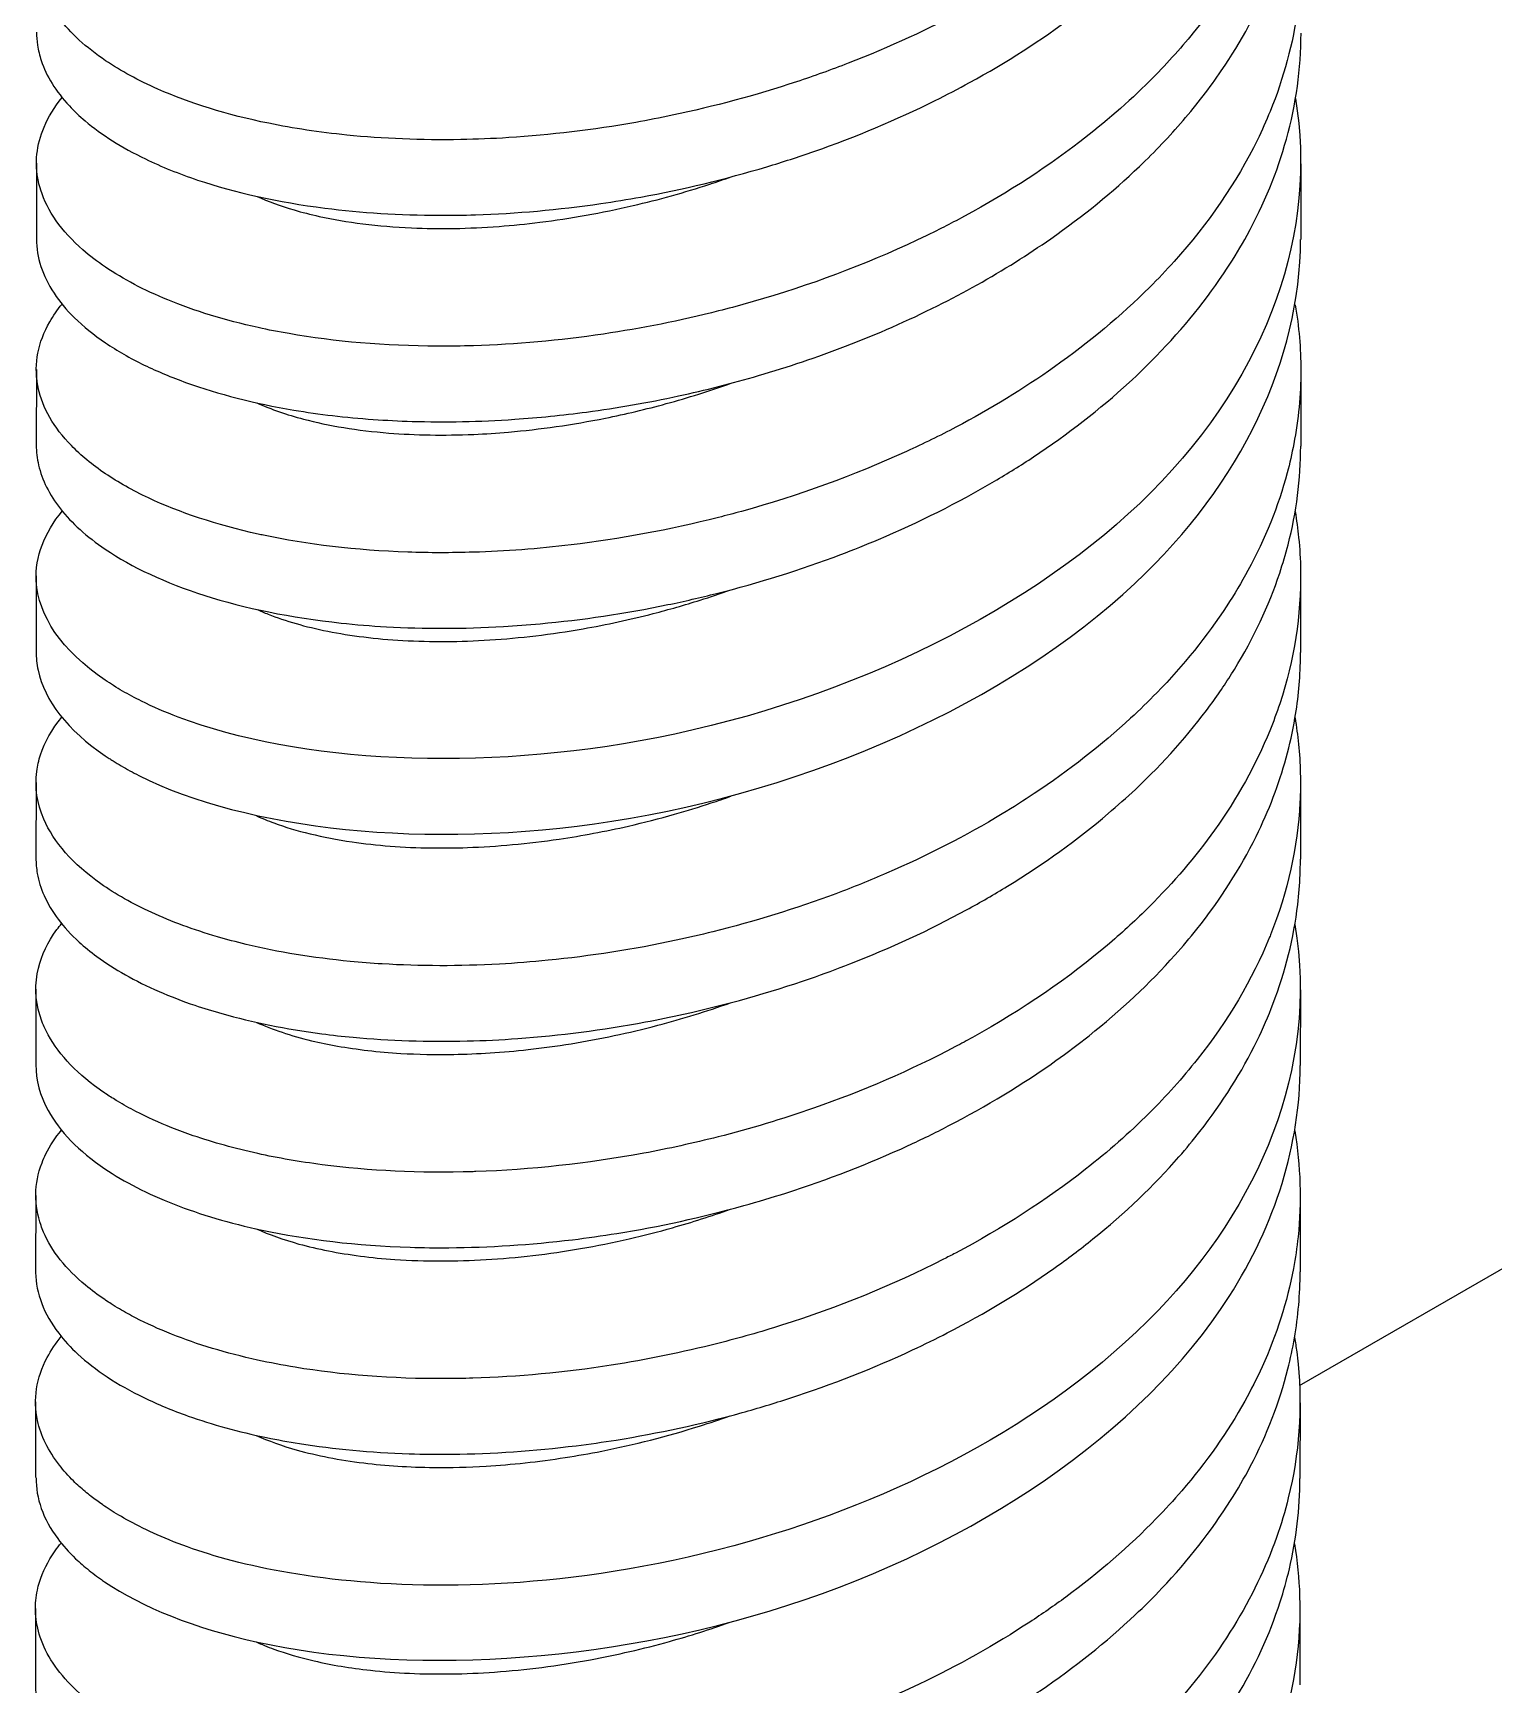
# Model space of a CAD drawing. Header units: millimetres. Extents: x 129 to 6329, y 33 to 3553.
# Drawn here: x 3519.42 to 3542.53, y 2722.41 to 2748.52 of the extents above; entities that cross this region are included whole.
import ezdxf

# ---------------------------------------------------------------- set-up
doc = ezdxf.new("R2010")
doc.units = ezdxf.units.MM
doc.layers.add('vistasIsometricas', color=255, linetype='Continuous')

msp = doc.modelspace()

# ---------------------------------------------------------------- linework, layer by layer
at = {"layer": 'vistasIsometricas', "extrusion": (1e-16, 0.816497, 0.57735)}
for p, q in [((3539.459, 2727.142), (3610.353, 2768.073)), ((3519.479, 2746.47), (3519.478, 2745.275)), ((3539.479, 2746.455), (3539.478, 2745.26)), ((3521.977, 2744.148), (3521.977, 2744.148)), ((3519.477, 2743.205), (3519.476, 2742.01)), ((3539.477, 2743.191), (3539.476, 2741.996)), ((3521.975, 2740.883), (3521.975, 2740.883)), ((3519.474, 2739.941), (3519.473, 2738.746)), ((3539.474, 2739.926), (3539.473, 2738.731)), ((3519.472, 2736.676), (3519.471, 2735.481)), ((3539.472, 2736.661), (3539.471, 2735.466)), ((3521.97, 2734.354), (3521.97, 2734.354)), ((3519.47, 2733.411), (3519.469, 2732.216)), ((3539.47, 2733.397), (3539.469, 2732.202)), ((3521.968, 2731.09), (3521.968, 2731.09)), ((3519.467, 2730.147), (3519.466, 2728.952)), ((3539.467, 2730.132), (3539.466, 2728.937)), ((3521.965, 2727.825), (3521.965, 2727.825)), ((3519.465, 2726.882), (3519.464, 2725.687)), ((3539.465, 2726.868), (3539.464, 2725.673)), ((3521.963, 2724.56), (3521.963, 2724.56)), ((3519.462, 2723.617), (3519.462, 2722.423)), ((3539.462, 2723.603), (3539.462, 2722.408))]:
    msp.add_line(p, q, dxfattribs=at)
at = {"layer": 'vistasIsometricas'}
for points, knots in [([(3539.4, 2757.284), (3539.428, 2757.116), (3539.449, 2756.948), (3539.526, 2756.045), (3539.457, 2755.308), (3539.217, 2754.432), (3539.17, 2754.281), (3538.934, 2753.611), (3538.684, 2753.104), (3538.254, 2752.428), (3538.127, 2752.245), (3537.641, 2751.599), (3537.235, 2751.155), (3536.637, 2750.605), (3536.49, 2750.476), (3535.845, 2749.942), (3535.306, 2749.563), (3534.556, 2749.114), (3534.38, 2749.013), (3533.602, 2748.59), (3532.97, 2748.299), (3532.049, 2747.943), (3531.777, 2747.845), (3530.855, 2747.54), (3530.196, 2747.364), (3529.343, 2747.185), (3529.151, 2747.147), (3528.28, 2746.993), (3527.606, 2746.913), (3526.693, 2746.855), (3526.441, 2746.845), (3525.564, 2746.829), (3524.96, 2746.854), (3523.955, 2746.956), (3523.542, 2747.018), (3522.492, 2747.233), (3521.903, 2747.416), (3521.09, 2747.774), (3520.813, 2747.925), (3520.263, 2748.297), (3520.016, 2748.524), (3519.718, 2748.919), (3519.629, 2749.08), (3519.502, 2749.429), (3519.473, 2749.619), (3519.49, 2749.929), (3519.513, 2750.05), (3519.584, 2750.271), (3519.628, 2750.371), (3519.74, 2750.571), (3519.808, 2750.671), (3519.888, 2750.769)], [0.17559, 0.17559, 0.17559, 0.17559, 0.208846, 0.208846, 0.353907, 0.353907, 0.384368, 0.384368, 0.489522, 0.489522, 0.529503, 0.529503, 0.632537, 0.632537, 0.664802, 0.664802, 0.769625, 0.769625, 0.801023, 0.801023, 0.906322, 0.906322, 0.949737, 0.949737, 1.052004, 1.052004, 1.081721, 1.081721, 1.186973, 1.186973, 1.227805, 1.227805, 1.330644, 1.330644, 1.408532, 1.408532, 1.540552, 1.540552, 1.622248, 1.622248, 1.727836, 1.727836, 1.797007, 1.797007, 1.876197, 1.876197, 1.926905, 1.926905, 1.969585, 1.969585, 2.013385, 2.013385, 2.013385, 2.013385]), ([(3519.481, 2748.539), (3519.48, 2748.471), (3519.486, 2748.402), (3519.508, 2748.252), (3519.528, 2748.171), (3519.636, 2747.843), (3519.786, 2747.602), (3520.075, 2747.292), (3520.158, 2747.213), (3520.507, 2746.918), (3520.827, 2746.715), (3521.329, 2746.473), (3521.461, 2746.414), (3521.736, 2746.304), (3521.879, 2746.251), (3522.619, 2746.003), (3523.296, 2745.851), (3524.612, 2745.684), (3525.219, 2745.645), (3526.041, 2745.643), (3526.231, 2745.646), (3527.068, 2745.672), (3527.731, 2745.731), (3528.615, 2745.86), (3528.827, 2745.894), (3529.705, 2746.054), (3530.373, 2746.214), (3531.282, 2746.486), (3531.53, 2746.567), (3532.436, 2746.883), (3533.079, 2747.152), (3533.878, 2747.549), (3534.059, 2747.643), (3534.821, 2748.061), (3535.372, 2748.413), (3536.087, 2748.951), (3536.286, 2749.109), (3536.963, 2749.689), (3537.4, 2750.132), (3537.887, 2750.732), (3537.99, 2750.866), (3538.427, 2751.47), (3538.708, 2751.956), (3539.014, 2752.657), (3539.092, 2752.859), (3539.311, 2753.524), (3539.411, 2753.992), (3539.476, 2754.66), (3539.485, 2754.857), (3539.485, 2755.054)], [1.378601, 1.378601, 1.378601, 1.378601, 1.407368, 1.407368, 1.441531, 1.441531, 1.545935, 1.545935, 1.582465, 1.582465, 1.686311, 1.686311, 1.721021, 1.721021, 1.755447, 1.755447, 1.892824, 1.892824, 1.998136, 1.998136, 2.029378, 2.029378, 2.134074, 2.134074, 2.16695, 2.16695, 2.270191, 2.270191, 2.30929, 2.30929, 2.414306, 2.414306, 2.445604, 2.445604, 2.548331, 2.548331, 2.589666, 2.589666, 2.694961, 2.694961, 2.724799, 2.724799, 2.827557, 2.827557, 2.868759, 2.868759, 2.961779, 2.961779, 3.000644, 3.000644, 3.000644, 3.000644]), ([(3539.397, 2754.019), (3539.478, 2753.541), (3539.502, 2753.058), (3539.47, 2752.577), (3539.423, 2751.87), (3539.253, 2751.167), (3538.967, 2750.486), (3538.682, 2749.804), (3538.279, 2749.146), (3537.776, 2748.527), (3537.564, 2748.267), (3537.335, 2748.014), (3537.089, 2747.769), (3536.749, 2747.431), (3536.379, 2747.108), (3535.982, 2746.804), (3535.384, 2746.345), (3534.725, 2745.928), (3534.025, 2745.558), (3533.922, 2745.504), (3533.819, 2745.451), (3533.715, 2745.399), (3532.899, 2744.992), (3532.03, 2744.649), (3531.142, 2744.376), (3530.852, 2744.287), (3530.561, 2744.205), (3530.269, 2744.131), (3529.663, 2743.977), (3529.052, 2743.856), (3528.447, 2743.766), (3527.75, 2743.662), (3527.06, 2743.602), (3526.394, 2743.581), (3526.203, 2743.575), (3526.014, 2743.573), (3525.828, 2743.574), (3524.989, 2743.577), (3524.195, 2743.646), (3523.474, 2743.772), (3523.308, 2743.801), (3523.146, 2743.833), (3522.988, 2743.868), (3522.461, 2743.984), (3521.98, 2744.132), (3521.556, 2744.306), (3521.181, 2744.46), (3520.851, 2744.634), (3520.571, 2744.823)], [0.14470195, 0.14470195, 0.14470195, 0.14470195, 0.14537829, 0.14537829, 0.14537829, 0.14637316, 0.14637316, 0.14637316, 0.14736803, 0.14736803, 0.14736803, 0.14778603, 0.14778603, 0.14778603, 0.14836293, 0.14836293, 0.14836293, 0.14923111, 0.14923111, 0.14923111, 0.14935781, 0.14935781, 0.14935781, 0.15035268, 0.15035268, 0.15035268, 0.1506762, 0.1506762, 0.1506762, 0.15134758, 0.15134758, 0.15134758, 0.15212129, 0.15212129, 0.15212129, 0.15234246, 0.15234246, 0.15234246, 0.15333734, 0.15333734, 0.15333734, 0.15356637, 0.15356637, 0.15356637, 0.15433223, 0.15433223, 0.15433223, 0.15501146, 0.15501146, 0.15501146, 0.15501146]), ([(3520.57, 2743.628), (3520.754, 2743.504), (3520.959, 2743.386), (3521.391, 2743.176), (3521.614, 2743.083), (3522.355, 2742.815), (3522.925, 2742.669), (3523.949, 2742.497), (3524.369, 2742.447), (3525.008, 2742.402), (3525.212, 2742.392), (3525.944, 2742.37), (3526.487, 2742.38), (3527.418, 2742.444), (3527.798, 2742.482), (3528.662, 2742.598), (3529.148, 2742.682), (3530.057, 2742.879), (3530.481, 2742.986), (3531.366, 2743.245), (3531.826, 2743.4), (3532.775, 2743.764), (3533.261, 2743.978), (3534.157, 2744.426), (3534.569, 2744.656), (3535.153, 2745.023), (3535.34, 2745.146), (3536.029, 2745.627), (3536.499, 2746.009), (3537.17, 2746.65), (3537.401, 2746.892), (3537.834, 2747.397), (3538.037, 2747.659), (3538.539, 2748.396), (3538.801, 2748.88), (3539.156, 2749.759), (3539.274, 2750.146), (3539.435, 2750.932), (3539.478, 2751.329), (3539.483, 2751.748), (3539.483, 2751.769), (3539.483, 2751.79)], [0.000022, 0.000022, 0.000022, 0.000022, 0.062569, 0.062569, 0.11969, 0.11969, 0.239889, 0.239889, 0.316545, 0.316545, 0.351677, 0.351677, 0.440412, 0.440412, 0.500249, 0.500249, 0.575356, 0.575356, 0.64105, 0.64105, 0.71377, 0.71377, 0.794067, 0.794067, 0.866962, 0.866962, 0.902195, 0.902195, 1.000838, 1.000838, 1.057757, 1.057757, 1.11617, 1.11617, 1.217741, 1.217741, 1.295578, 1.295578, 1.374072, 1.374072, 1.37813, 1.37813, 1.37813, 1.37813]), ([(3539.395, 2750.755), (3539.418, 2750.617), (3539.437, 2750.48), (3539.45, 2750.342), (3539.498, 2749.865), (3539.491, 2749.386), (3539.428, 2748.91), (3539.355, 2748.362), (3539.209, 2747.818), (3538.992, 2747.287), (3538.93, 2747.135), (3538.863, 2746.985), (3538.79, 2746.835), (3538.46, 2746.164), (3538.017, 2745.518), (3537.476, 2744.914), (3537.351, 2744.775), (3537.221, 2744.639), (3537.086, 2744.504), (3536.636, 2744.056), (3536.13, 2743.634), (3535.581, 2743.246), (3535.093, 2742.901), (3534.57, 2742.583), (3534.022, 2742.293), (3533.768, 2742.159), (3533.507, 2742.031), (3533.242, 2741.91), (3532.407, 2741.527), (3531.526, 2741.21), (3530.631, 2740.963), (3530.51, 2740.929), (3530.388, 2740.897), (3530.267, 2740.866), (3529.49, 2740.669), (3528.706, 2740.525), (3527.936, 2740.433), (3527.412, 2740.37), (3526.895, 2740.332), (3526.391, 2740.317), (3526.038, 2740.306), (3525.691, 2740.306), (3525.352, 2740.318), (3524.531, 2740.346), (3523.761, 2740.438), (3523.069, 2740.585), (3523.041, 2740.591), (3523.013, 2740.597), (3522.986, 2740.603), (3522.328, 2740.748), (3521.743, 2740.943), (3521.251, 2741.174), (3520.999, 2741.293), (3520.771, 2741.422), (3520.569, 2741.558)], [0.15048216, 0.15048216, 0.15048216, 0.15048216, 0.15067618, 0.15067618, 0.15067618, 0.15134754, 0.15134754, 0.15134754, 0.15212126, 0.15212126, 0.15212126, 0.15234241, 0.15234241, 0.15234241, 0.15333729, 0.15333729, 0.15333729, 0.15356635, 0.15356635, 0.15356635, 0.15433218, 0.15433218, 0.15433218, 0.15501143, 0.15501143, 0.15501143, 0.15532706, 0.15532706, 0.15532706, 0.15632194, 0.15632194, 0.15632194, 0.15645652, 0.15645652, 0.15645652, 0.15731682, 0.15731682, 0.15731682, 0.1579016, 0.1579016, 0.1579016, 0.15831172, 0.15831172, 0.15831172, 0.15930659, 0.15930659, 0.15930659, 0.15934669, 0.15934669, 0.15934669, 0.16030147, 0.16030147, 0.16030147, 0.16079177, 0.16079177, 0.16079177, 0.16079177]), ([(3520.568, 2740.363), (3520.986, 2740.081), (3521.515, 2739.833), (3522.773, 2739.432), (3523.5, 2739.282), (3524.531, 2739.172), (3524.77, 2739.152), (3525.607, 2739.105), (3526.228, 2739.105), (3527.058, 2739.154), (3527.251, 2739.168), (3528.11, 2739.247), (3528.787, 2739.347), (3529.724, 2739.541), (3529.981, 2739.6), (3530.901, 2739.832), (3531.559, 2740.037), (3532.401, 2740.356), (3532.601, 2740.436), (3533.437, 2740.79), (3534.051, 2741.097), (3534.842, 2741.563), (3535.048, 2741.691), (3535.795, 2742.186), (3536.301, 2742.578), (3536.909, 2743.135), (3537.052, 2743.274), (3537.621, 2743.857), (3537.997, 2744.322), (3538.426, 2744.978), (3538.53, 2745.152), (3538.898, 2745.822), (3539.106, 2746.329), (3539.403, 2747.401), (3539.48, 2747.962), (3539.481, 2748.525)], [0.000012, 0.000012, 0.000012, 0.000012, 0.142363, 0.142363, 0.286687, 0.286687, 0.32893, 0.32893, 0.431454, 0.431454, 0.462088, 0.462088, 0.567215, 0.567215, 0.607008, 0.607008, 0.710086, 0.710086, 0.74248, 0.74248, 0.847276, 0.847276, 0.88533, 0.88533, 0.988815, 0.988815, 1.022429, 1.022429, 1.126959, 1.126959, 1.163943, 1.163943, 1.267681, 1.267681, 1.378713, 1.378713, 1.378713, 1.378713]), ([(3520.571, 2744.823), (3520.441, 2744.911), (3520.322, 2745.002), (3520.215, 2745.095), (3519.875, 2745.391), (3519.65, 2745.713), (3519.546, 2746.043), (3519.532, 2746.087), (3519.52, 2746.132), (3519.51, 2746.177), (3519.449, 2746.464), (3519.478, 2746.755), (3519.599, 2747.038), (3519.666, 2747.197), (3519.762, 2747.353), (3519.885, 2747.504)], [0.155011459, 0.155011459, 0.155011459, 0.155011459, 0.155327122, 0.155327122, 0.155327122, 0.156322003, 0.156322003, 0.156322003, 0.156456544, 0.156456544, 0.156456544, 0.157316887, 0.157316887, 0.157316887, 0.157799671, 0.157799671, 0.157799671, 0.157799671]), ([(3539.393, 2747.49), (3539.738, 2745.43), (3538.999, 2743.157), (3537.103, 2741.259), (3535.279, 2739.432), (3532.377, 2737.99), (3529.29, 2737.383), (3526.503, 2736.835), (3523.617, 2736.987), (3521.719, 2737.71), (3521.515, 2737.788), (3521.322, 2737.872), (3521.142, 2737.962), (3521.037, 2738.013), (3520.936, 2738.067), (3520.841, 2738.122), (3520.793, 2738.15), (3520.746, 2738.178), (3520.7, 2738.207), (3520.654, 2738.235), (3520.611, 2738.263), (3520.566, 2738.294)], [0.159889049, 0.159889049, 0.159889049, 0.159889049, 0.162092611, 0.162092611, 0.162092611, 0.164212788, 0.164212788, 0.164212788, 0.166127018, 0.166127018, 0.166127018, 0.166332965, 0.166332965, 0.166332965, 0.166452542, 0.166452542, 0.166452542, 0.16651233, 0.16651233, 0.16651233, 0.166572118, 0.166572118, 0.166572118, 0.166572118]), ([(3522.968, 2745.942), (3523.143, 2745.863), (3523.338, 2745.791), (3523.68, 2745.691), (3523.813, 2745.657), (3524.385, 2745.531), (3524.876, 2745.468), (3525.849, 2745.425), (3526.312, 2745.432), (3527.008, 2745.484), (3527.224, 2745.506), (3527.924, 2745.593), (3528.417, 2745.68), (3529.319, 2745.891), (3529.725, 2746.004), (3530.242, 2746.173), (3530.355, 2746.212), (3530.467, 2746.252)], [-11.1871012, -11.1871012, -11.1871012, -11.1871012, -11.1313913, -11.1313913, -11.0987547, -11.0987547, -10.9974354, -10.9974354, -10.9153581, -10.9153581, -10.8793436, -10.8793436, -10.8002258, -10.8002258, -10.7360475, -10.7360475, -10.7180696, -10.7180696, -10.7180696, -10.7180696]), ([(3519.478, 2745.275), (3519.478, 2745.273), (3519.478, 2745.27), (3519.479, 2744.978), (3519.573, 2744.689), (3519.844, 2744.279), (3519.952, 2744.15), (3520.22, 2743.887), (3520.384, 2743.754), (3520.57, 2743.628)], [3.0005367, 3.0005367, 3.0005367, 3.0005367, 3.0014761, 3.0014761, 3.1228906, 3.1228906, 3.1806572, 3.1806572, 3.2442276, 3.2442276, 3.2442276, 3.2442276]), ([(3520.565, 2737.099), (3520.574, 2737.093), (3520.586, 2737.085), (3520.596, 2737.078), (3520.606, 2737.071), (3520.616, 2737.065), (3520.627, 2737.058), (3520.647, 2737.044), (3520.668, 2737.031), (3520.69, 2737.018), (3520.732, 2736.991), (3520.775, 2736.965), (3520.82, 2736.939), (3520.908, 2736.887), (3521.001, 2736.837), (3521.098, 2736.788), (3522.779, 2735.937), (3525.646, 2735.605), (3528.58, 2736.063), (3531.707, 2736.551), (3534.836, 2737.929), (3536.854, 2739.824), (3538.558, 2741.422), (3539.463, 2743.362), (3539.475, 2745.26)], [0.831312016, 0.831312016, 0.831312016, 0.831312016, 0.831332224, 0.831332224, 0.831332224, 0.831352433, 0.831352433, 0.831352433, 0.831392849, 0.831392849, 0.831392849, 0.831473683, 0.831473683, 0.831473683, 0.83163535, 0.83163535, 0.83163535, 0.834450924, 0.834450924, 0.834450924, 0.837452676, 0.837452676, 0.837452676, 0.839984957, 0.839984957, 0.839984957, 0.839984957]), ([(3520.569, 2741.558), (3520.361, 2741.699), (3520.181, 2741.847), (3520.031, 2742.002), (3519.751, 2742.29), (3519.575, 2742.599), (3519.508, 2742.912), (3519.504, 2742.93), (3519.501, 2742.949), (3519.497, 2742.967), (3519.44, 2743.299), (3519.504, 2743.636), (3519.688, 2743.958), (3519.743, 2744.054), (3519.808, 2744.147), (3519.883, 2744.24)], [0.160791776, 0.160791776, 0.160791776, 0.160791776, 0.161296377, 0.161296377, 0.161296377, 0.162236864, 0.162236864, 0.162236864, 0.162291256, 0.162291256, 0.162291256, 0.163286137, 0.163286137, 0.163286137, 0.163580017, 0.163580017, 0.163580017, 0.163580017]), ([(3539.39, 2744.226), (3539.448, 2743.883), (3539.477, 2743.539), (3539.477, 2742.805), (3539.44, 2742.416), (3539.337, 2741.876), (3539.302, 2741.723), (3539.121, 2741.045), (3538.913, 2740.529), (3538.539, 2739.839), (3538.427, 2739.652), (3537.993, 2738.989), (3537.623, 2738.53), (3537.067, 2737.958), (3536.929, 2737.824), (3536.324, 2737.266), (3535.813, 2736.867), (3535.095, 2736.391), (3534.927, 2736.284), (3534.177, 2735.831), (3533.564, 2735.518), (3532.662, 2735.127), (3532.395, 2735.019), (3531.487, 2734.68), (3530.834, 2734.479), (3529.983, 2734.268), (3529.791, 2734.223), (3528.919, 2734.036), (3528.24, 2733.931), (3527.313, 2733.839), (3527.057, 2733.819), (3526.162, 2733.77), (3525.541, 2733.772), (3524.776, 2733.818), (3524.607, 2733.831), (3523.852, 2733.904), (3523.301, 2733.995), (3522.638, 2734.154), (3522.487, 2734.194), (3521.961, 2734.348), (3521.614, 2734.476), (3520.998, 2734.758), (3520.729, 2734.911), (3520.056, 2735.386), (3519.752, 2735.733), (3519.488, 2736.345), (3519.451, 2736.599), (3519.495, 2736.939), (3519.514, 2737.026), (3519.608, 2737.317), (3519.721, 2737.517), (3519.878, 2737.71)], [0.175534, 0.175534, 0.175534, 0.175534, 0.243516, 0.243516, 0.32015, 0.32015, 0.350759, 0.350759, 0.45589, 0.45589, 0.49571, 0.49571, 0.598782, 0.598782, 0.631159, 0.631159, 0.735959, 0.735959, 0.767328, 0.767328, 0.872628, 0.872628, 0.916003, 0.916003, 1.018279, 1.018279, 1.048029, 1.048029, 1.153278, 1.153278, 1.19407, 1.19407, 1.296918, 1.296918, 1.326804, 1.326804, 1.432101, 1.432101, 1.464502, 1.464502, 1.548184, 1.548184, 1.629718, 1.629718, 1.784452, 1.784452, 1.890365, 1.890365, 1.92701, 1.92701, 2.013423, 2.013423, 2.013423, 2.013423]), ([(3522.966, 2742.677), (3523.077, 2742.627), (3523.197, 2742.58), (3523.444, 2742.494), (3523.57, 2742.456), (3524.099, 2742.317), (3524.553, 2742.241), (3525.473, 2742.168), (3525.923, 2742.16), (3526.577, 2742.188), (3526.76, 2742.2), (3527.442, 2742.259), (3527.955, 2742.332), (3528.797, 2742.501), (3529.119, 2742.578), (3529.783, 2742.759), (3530.125, 2742.867), (3530.465, 2742.987)], [-11.8086832, -11.8086832, -11.8086832, -11.8086832, -11.773175, -11.773175, -11.7402594, -11.7402594, -11.6418893, -11.6418893, -11.559701, -11.559701, -11.5283332, -11.5283332, -11.4449631, -11.4449631, -11.3938825, -11.3938825, -11.3396779, -11.3396779, -11.3396779, -11.3396779]), ([(3519.471, 2735.481), (3519.471, 2735.4), (3519.478, 2735.318), (3519.513, 2735.12), (3519.549, 2735.004), (3519.713, 2734.634), (3519.898, 2734.386), (3520.239, 2734.076), (3520.332, 2734), (3520.707, 2733.724), (3521.037, 2733.538), (3521.597, 2733.294), (3521.786, 2733.221), (3522.124, 2733.107), (3522.266, 2733.063), (3522.895, 2732.885), (3523.424, 2732.777), (3524.155, 2732.682), (3524.32, 2732.663), (3525.061, 2732.595), (3525.666, 2732.574), (3526.557, 2732.596), (3526.824, 2732.609), (3527.756, 2732.676), (3528.431, 2732.763), (3529.313, 2732.927), (3529.514, 2732.968), (3530.391, 2733.162), (3531.063, 2733.351), (3531.931, 2733.651), (3532.139, 2733.728), (3532.985, 2734.057), (3533.603, 2734.343), (3534.412, 2734.783), (3534.627, 2734.907), (3535.41, 2735.387), (3535.944, 2735.77), (3536.578, 2736.309), (3536.722, 2736.437), (3537.309, 2736.989), (3537.707, 2737.435), (3538.184, 2738.087), (3538.31, 2738.274), (3538.73, 2738.957), (3538.97, 2739.466), (3539.193, 2740.136), (3539.237, 2740.285), (3539.409, 2740.951), (3539.475, 2741.473), (3539.476, 2741.996)], [1.37819, 1.37819, 1.37819, 1.37819, 1.412208, 1.412208, 1.461287, 1.461287, 1.570249, 1.570249, 1.606531, 1.606531, 1.705927, 1.705927, 1.752614, 1.752614, 1.784726, 1.784726, 1.889949, 1.889949, 1.919935, 1.919935, 2.022278, 2.022278, 2.065352, 2.065352, 2.17067, 2.17067, 2.201823, 2.201823, 2.306439, 2.306439, 2.339685, 2.339685, 2.443051, 2.443051, 2.481621, 2.481621, 2.586535, 2.586535, 2.618372, 2.618372, 2.721272, 2.721272, 2.761851, 2.761851, 2.867082, 2.867082, 2.897012, 2.897012, 3.000262, 3.000262, 3.000262, 3.000262]), ([(3519.476, 2742.01), (3519.476, 2741.905), (3519.488, 2741.8), (3519.566, 2741.459), (3519.682, 2741.227), (3520.035, 2740.778), (3520.273, 2740.562), (3520.568, 2740.363)], [4.6221702, 4.6221702, 4.6221702, 4.6221702, 4.6662091, 4.6662091, 4.7655376, 4.7655376, 4.8659, 4.8659, 4.8659, 4.8659]), ([(3520.566, 2738.294), (3519.871, 2738.764), (3519.507, 2739.317), (3519.476, 2739.863), (3519.455, 2740.246), (3519.602, 2740.621), (3519.889, 2740.969)], [0.166572118, 0.166572118, 0.166572118, 0.166572118, 0.167496585, 0.167496585, 0.167496585, 0.168145937, 0.168145937, 0.168145937, 0.168145937]), ([(3539.388, 2740.96), (3539.411, 2740.823), (3539.429, 2740.686), (3539.443, 2740.548), (3539.46, 2740.376), (3539.471, 2740.203), (3539.473, 2740.029), (3539.485, 2739.321), (3539.373, 2738.613), (3539.144, 2737.922), (3539.096, 2737.778), (3539.043, 2737.635), (3538.985, 2737.494), (3538.765, 2736.953), (3538.471, 2736.426), (3538.112, 2735.922), (3537.812, 2735.501), (3537.466, 2735.096), (3537.079, 2734.711), (3536.881, 2734.513), (3536.671, 2734.32), (3536.452, 2734.133), (3535.806, 2733.583), (3535.075, 2733.083), (3534.285, 2732.646), (3534.196, 2732.596), (3534.106, 2732.548), (3534.015, 2732.5), (3533.303, 2732.124), (3532.547, 2731.798), (3531.769, 2731.526), (3531.273, 2731.353), (3530.768, 2731.202), (3530.26, 2731.073), (3529.869, 2730.974), (3529.477, 2730.888), (3529.086, 2730.815), (3528.185, 2730.649), (3527.289, 2730.553), (3526.431, 2730.524), (3526.415, 2730.524), (3526.4, 2730.523), (3526.384, 2730.523), (3525.542, 2730.497), (3524.737, 2730.536), (3523.996, 2730.633), (3523.642, 2730.679), (3523.301, 2730.738), (3522.979, 2730.809), (3522.616, 2730.889), (3522.275, 2730.984), (3521.96, 2731.092), (3521.843, 2731.132), (3521.729, 2731.174), (3521.619, 2731.218), (3521.417, 2731.299), (3521.227, 2731.385), (3521.05, 2731.476), (3520.95, 2731.528), (3520.854, 2731.581), (3520.763, 2731.636), (3520.702, 2731.673), (3520.645, 2731.709), (3520.586, 2731.748), (3520.578, 2731.753), (3520.569, 2731.76), (3520.562, 2731.764)], [0.16782357, 0.16782357, 0.16782357, 0.16782357, 0.16801723, 0.16801723, 0.16801723, 0.16826059, 0.16826059, 0.16826059, 0.16925546, 0.16925546, 0.16925546, 0.16946232, 0.16946232, 0.16946232, 0.17025034, 0.17025034, 0.17025034, 0.1709074, 0.1709074, 0.1709074, 0.17124522, 0.17124522, 0.17124522, 0.17224009, 0.17224009, 0.17224009, 0.17235249, 0.17235249, 0.17235249, 0.17323496, 0.17323496, 0.17323496, 0.17379757, 0.17379757, 0.17379757, 0.17422985, 0.17422985, 0.17422985, 0.17522471, 0.17522471, 0.17522471, 0.17524266, 0.17524266, 0.17524266, 0.17621958, 0.17621958, 0.17621958, 0.17668775, 0.17668775, 0.17668775, 0.17721446, 0.17721446, 0.17721446, 0.17741029, 0.17741029, 0.17741029, 0.17777156, 0.17777156, 0.17777156, 0.17797649, 0.17797649, 0.17797649, 0.17811277, 0.17811277, 0.17811277, 0.17813283, 0.17813283, 0.17813283, 0.17813283]), ([(3522.964, 2739.413), (3523.022, 2739.387), (3523.082, 2739.361), (3523.417, 2739.229), (3523.732, 2739.138), (3524.447, 2738.996), (3524.846, 2738.946), (3525.496, 2738.909), (3525.724, 2738.904), (3526.183, 2738.907), (3526.413, 2738.914), (3527.125, 2738.96), (3527.621, 2739.018), (3528.494, 2739.171), (3528.864, 2739.251), (3529.482, 2739.411), (3529.729, 2739.481), (3530.138, 2739.61), (3530.3, 2739.665), (3530.462, 2739.723)], [-12.4309638, -12.4309638, -12.4309638, -12.4309638, -12.4124313, -12.4124313, -12.3319905, -12.3319905, -12.2497429, -12.2497429, -12.2076273, -12.2076273, -12.1674995, -12.1674995, -12.0858519, -12.0858519, -12.0269655, -12.0269655, -11.9879158, -11.9879158, -11.9620314, -11.9620314, -11.9620314, -11.9620314]), ([(3519.474, 2738.746), (3519.474, 2738.648), (3519.484, 2738.55), (3519.505, 2738.453), (3519.608, 2737.971), (3519.971, 2737.501), (3520.565, 2737.099)], [0.829575219, 0.829575219, 0.829575219, 0.829575219, 0.829866931, 0.829866931, 0.829866931, 0.831312016, 0.831312016, 0.831312016, 0.831312016]), ([(3520.561, 2730.569), (3520.868, 2730.362), (3521.234, 2730.173), (3522.071, 2729.846), (3522.537, 2729.708), (3523.755, 2729.448), (3524.543, 2729.354), (3525.59, 2729.321), (3525.796, 2729.319), (3526.636, 2729.325), (3527.291, 2729.367), (3528.19, 2729.476), (3528.424, 2729.509), (3529.327, 2729.654), (3530, 2729.801), (3530.89, 2730.048), (3531.112, 2730.115), (3531.995, 2730.398), (3532.642, 2730.648), (3533.481, 2731.034), (3533.693, 2731.138), (3534.504, 2731.557), (3535.075, 2731.903), (3535.784, 2732.407), (3535.959, 2732.538), (3536.63, 2733.071), (3537.086, 2733.498), (3537.608, 2734.083), (3537.722, 2734.218), (3538.205, 2734.825), (3538.519, 2735.316), (3538.871, 2736.027), (3538.962, 2736.234), (3539.199, 2736.855), (3539.314, 2737.273), (3539.438, 2738.005), (3539.467, 2738.318), (3539.473, 2738.665), (3539.473, 2738.698), (3539.473, 2738.731)], [0.000014, 0.000014, 0.000014, 0.000014, 0.104516, 0.104516, 0.207428, 0.207428, 0.350596, 0.350596, 0.384924, 0.384924, 0.48929, 0.48929, 0.525688, 0.525688, 0.629567, 0.629567, 0.664374, 0.664374, 0.768629, 0.768629, 0.804644, 0.804644, 0.908613, 0.908613, 0.943705, 0.943705, 1.047892, 1.047892, 1.078651, 1.078651, 1.183977, 1.183977, 1.226529, 1.226529, 1.310192, 1.310192, 1.371881, 1.371881, 1.378439, 1.378439, 1.378439, 1.378439]), ([(3539.386, 2737.696), (3539.409, 2737.559), (3539.427, 2737.421), (3539.441, 2737.284), (3539.472, 2736.977), (3539.479, 2736.669), (3539.464, 2736.361), (3539.429, 2735.654), (3539.272, 2734.949), (3538.998, 2734.266), (3538.993, 2734.253), (3538.988, 2734.241), (3538.983, 2734.229), (3538.71, 2733.559), (3538.324, 2732.91), (3537.839, 2732.298), (3537.607, 2732.005), (3537.352, 2731.721), (3537.077, 2731.446), (3536.767, 2731.137), (3536.431, 2730.842), (3536.073, 2730.561), (3535.448, 2730.071), (3534.754, 2729.626), (3534.013, 2729.235), (3533.951, 2729.203), (3533.889, 2729.17), (3533.827, 2729.139), (3533.015, 2728.725), (3532.151, 2728.375), (3531.264, 2728.094), (3530.931, 2727.989), (3530.595, 2727.894), (3530.257, 2727.808), (3529.696, 2727.666), (3529.132, 2727.551), (3528.571, 2727.463), (3527.828, 2727.347), (3527.092, 2727.28), (3526.382, 2727.258), (3526.235, 2727.254), (3526.088, 2727.251), (3525.943, 2727.251), (3525.1, 2727.247), (3524.3, 2727.31), (3523.572, 2727.43), (3523.368, 2727.464), (3523.169, 2727.502), (3522.976, 2727.545), (3522.479, 2727.654), (3522.022, 2727.792), (3521.617, 2727.953), (3521.414, 2728.034), (3521.224, 2728.12), (3521.048, 2728.212), (3520.959, 2728.257), (3520.874, 2728.304), (3520.793, 2728.352), (3520.747, 2728.379), (3520.703, 2728.407), (3520.659, 2728.434), (3520.63, 2728.453), (3520.602, 2728.471), (3520.573, 2728.49), (3520.569, 2728.493), (3520.562, 2728.498), (3520.559, 2728.5)], [0.17360383, 0.17360383, 0.17360383, 0.17360383, 0.17379758, 0.17379758, 0.17379758, 0.17422987, 0.17422987, 0.17422987, 0.17522474, 0.17522474, 0.17522474, 0.17524267, 0.17524267, 0.17524267, 0.17621961, 0.17621961, 0.17621961, 0.17668776, 0.17668776, 0.17668776, 0.17721451, 0.17721451, 0.17721451, 0.17813285, 0.17813285, 0.17813285, 0.17820938, 0.17820938, 0.17820938, 0.17920425, 0.17920425, 0.17920425, 0.17957794, 0.17957794, 0.17957794, 0.18019914, 0.18019914, 0.18019914, 0.18102303, 0.18102303, 0.18102303, 0.181194, 0.181194, 0.181194, 0.18218887, 0.18218887, 0.18218887, 0.18246812, 0.18246812, 0.18246812, 0.18319066, 0.18319066, 0.18319066, 0.18355194, 0.18355194, 0.18355194, 0.18373257, 0.18373257, 0.18373257, 0.18383391, 0.18383391, 0.18383391, 0.18390177, 0.18390177, 0.18390177, 0.18391321, 0.18391321, 0.18391321, 0.18391321]), ([(3522.961, 2736.148), (3523.047, 2736.109), (3523.139, 2736.072), (3523.585, 2735.908), (3524, 2735.806), (3524.857, 2735.681), (3525.278, 2735.647), (3525.913, 2735.639), (3526.102, 2735.641), (3526.761, 2735.664), (3527.248, 2735.708), (3528.108, 2735.835), (3528.474, 2735.903), (3529.086, 2736.043), (3529.33, 2736.106), (3529.766, 2736.23), (3529.959, 2736.289), (3530.254, 2736.386), (3530.357, 2736.421), (3530.46, 2736.458)], [-10.5632334, -10.5632334, -10.5632334, -10.5632334, -10.5357365, -10.5357365, -10.435877, -10.435877, -10.3536399, -10.3536399, -10.3198651, -10.3198651, -10.2384644, -10.2384644, -10.179829, -10.179829, -10.1412091, -10.1412091, -10.1106819, -10.1106819, -10.0942508, -10.0942508, -10.0942508, -10.0942508]), ([(3519.466, 2728.952), (3519.466, 2728.944), (3519.466, 2728.935), (3519.472, 2728.6), (3519.595, 2728.275), (3519.917, 2727.855), (3520.019, 2727.744), (3520.27, 2727.513), (3520.425, 2727.392), (3520.774, 2727.162), (3520.968, 2727.053), (3521.395, 2726.846), (3521.628, 2726.749), (3522.256, 2726.526), (3522.672, 2726.411), (3523.289, 2726.284), (3523.462, 2726.252), (3524.184, 2726.138), (3524.765, 2726.083), (3525.598, 2726.056), (3525.825, 2726.054), (3526.69, 2726.063), (3527.348, 2726.107), (3528.226, 2726.217), (3528.437, 2726.247), (3529.312, 2726.387), (3529.98, 2726.532), (3530.895, 2726.785), (3531.146, 2726.861), (3532.061, 2727.158), (3532.712, 2727.413), (3533.523, 2727.792), (3533.706, 2727.882), (3534.481, 2728.281), (3535.046, 2728.622), (3535.785, 2729.144), (3535.991, 2729.299), (3536.694, 2729.865), (3537.15, 2730.299), (3537.665, 2730.889), (3537.775, 2731.022), (3538.241, 2731.618), (3538.545, 2732.1), (3538.88, 2732.788), (3538.963, 2732.98), (3539.235, 2733.69), (3539.366, 2734.217), (3539.447, 2734.905), (3539.459, 2735.062), (3539.469, 2735.301), (3539.471, 2735.384), (3539.471, 2735.466)], [1.378047, 1.378047, 1.378047, 1.378047, 1.381503, 1.381503, 1.518174, 1.518174, 1.568093, 1.568093, 1.626419, 1.626419, 1.684942, 1.684942, 1.744433, 1.744433, 1.834211, 1.834211, 1.868039, 1.868039, 1.971599, 1.971599, 2.009346, 2.009346, 2.114075, 2.114075, 2.146803, 2.146803, 2.249996, 2.249996, 2.289305, 2.289305, 2.394358, 2.394358, 2.42545, 2.42545, 2.528115, 2.528115, 2.569734, 2.569734, 2.675046, 2.675046, 2.705102, 2.705102, 2.808258, 2.808258, 2.847727, 2.847727, 2.952808, 2.952808, 2.983745, 2.983745, 3.000027, 3.000027, 3.000027, 3.000027]), ([(3520.562, 2731.764), (3520.53, 2731.786), (3520.499, 2731.807), (3520.469, 2731.829), (3520.08, 2732.108), (3519.796, 2732.42), (3519.632, 2732.748), (3519.591, 2732.831), (3519.557, 2732.915), (3519.531, 2733.001), (3519.458, 2733.244), (3519.449, 2733.494), (3519.51, 2733.742), (3519.56, 2733.948), (3519.658, 2734.152), (3519.802, 2734.351), (3519.826, 2734.382), (3519.85, 2734.414), (3519.876, 2734.446)], [0.178132832, 0.178132832, 0.178132832, 0.178132832, 0.178223868, 0.178223868, 0.178223868, 0.179395593, 0.179395593, 0.179395593, 0.179693027, 0.179693027, 0.179693027, 0.180545529, 0.180545529, 0.180545529, 0.181253222, 0.181253222, 0.181253222, 0.181367037, 0.181367037, 0.181367037, 0.181367037]), ([(3539.383, 2734.432), (3539.769, 2732.132), (3538.794, 2729.962), (3537.22, 2728.329), (3535.439, 2726.482), (3532.969, 2725.306), (3530.752, 2724.677), (3528.127, 2723.932), (3525.87, 2723.9), (3524.304, 2724.067), (3522.73, 2724.234), (3521.79, 2724.589), (3521.218, 2724.861), (3520.903, 2725.011), (3520.696, 2725.141), (3520.557, 2725.235)], [0.17495853, 0.17495853, 0.17495853, 0.17495853, 0.17760818, 0.17760818, 0.17760818, 0.18060759, 0.18060759, 0.18060759, 0.18415876, 0.18415876, 0.18415876, 0.18772782, 0.18772782, 0.18772782, 0.18969353, 0.18969353, 0.18969353, 0.18969353]), ([(3522.959, 2732.884), (3523.208, 2732.771), (3523.5, 2732.673), (3523.961, 2732.562), (3524.097, 2732.534), (3524.549, 2732.455), (3524.884, 2732.415), (3525.51, 2732.378), (3525.789, 2732.372), (3526.457, 2732.384), (3526.851, 2732.409), (3527.48, 2732.479), (3527.707, 2732.509), (3528.387, 2732.619), (3528.846, 2732.716), (3529.691, 2732.939), (3530.076, 2733.058), (3530.458, 2733.193)], [-13.6771459, -13.6771459, -13.6771459, -13.6771459, -13.5976713, -13.5976713, -13.5663936, -13.5663936, -13.4977967, -13.4977967, -13.4464463, -13.4464463, -13.3792531, -13.3792531, -13.3421275, -13.3421275, -13.2691761, -13.2691761, -13.2081884, -13.2081884, -13.2081884, -13.2081884]), ([(3519.469, 2732.216), (3519.468, 2731.971), (3519.534, 2731.727), (3519.845, 2731.161), (3520.146, 2730.85), (3520.561, 2730.569)], [17.5981577, 17.5981577, 17.5981577, 17.5981577, 17.7008828, 17.7008828, 17.8420998, 17.8420998, 17.8420998, 17.8420998]), ([(3520.556, 2724.04), (3521.151, 2723.638), (3521.977, 2723.304), (3522.973, 2723.085), (3525.248, 2722.584), (3528.424, 2722.719), (3531.361, 2723.667), (3534.311, 2724.619), (3536.958, 2726.383), (3538.343, 2728.548), (3539.078, 2729.697), (3539.465, 2730.949), (3539.468, 2732.202)], [0.808190664, 0.808190664, 0.808190664, 0.808190664, 0.809635748, 0.809635748, 0.809635748, 0.812937038, 0.812937038, 0.812937038, 0.816253849, 0.816253849, 0.816253849, 0.818014536, 0.818014536, 0.818014536, 0.818014536]), ([(3520.559, 2728.5), (3520.451, 2728.573), (3520.349, 2728.649), (3520.255, 2728.728), (3519.949, 2728.983), (3519.72, 2729.267), (3519.59, 2729.568), (3519.576, 2729.602), (3519.563, 2729.636), (3519.551, 2729.67), (3519.438, 2729.99), (3519.437, 2730.328), (3519.567, 2730.665), (3519.585, 2730.712), (3519.605, 2730.759), (3519.628, 2730.805), (3519.691, 2730.932), (3519.773, 2731.057), (3519.873, 2731.181)], [0.183913212, 0.183913212, 0.183913212, 0.183913212, 0.184309451, 0.184309451, 0.184309451, 0.185594516, 0.185594516, 0.185594516, 0.185738108, 0.185738108, 0.185738108, 0.18708848, 0.18708848, 0.18708848, 0.187275822, 0.187275822, 0.187275822, 0.18778388, 0.18778388, 0.18778388, 0.18778388]), ([(3539.381, 2731.167), (3539.474, 2730.611), (3539.492, 2730.05), (3539.416, 2729.324), (3539.392, 2729.158), (3539.262, 2728.465), (3539.096, 2727.945), (3538.782, 2727.255), (3538.691, 2727.075), (3538.318, 2726.405), (3537.983, 2725.93), (3537.465, 2725.328), (3537.331, 2725.182), (3536.763, 2724.597), (3536.283, 2724.182), (3535.575, 2723.661), (3535.385, 2723.53), (3534.641, 2723.041), (3534.054, 2722.713), (3533.233, 2722.322), (3533.025, 2722.229), (3532.179, 2721.869), (3531.523, 2721.636), (3530.624, 2721.375), (3530.391, 2721.313), (3529.488, 2721.089), (3528.815, 2720.962), (3527.954, 2720.848), (3527.759, 2720.826), (3526.897, 2720.74), (3526.244, 2720.713), (3525.363, 2720.727), (3525.115, 2720.737), (3524.284, 2720.792), (3523.727, 2720.864), (3523.056, 2720.996), (3522.906, 2721.029), (3522.255, 2721.187), (3521.799, 2721.338), (3521.245, 2721.58), (3521.101, 2721.65), (3520.765, 2721.831), (3520.583, 2721.945), (3520.27, 2722.176), (3520.137, 2722.291), (3519.772, 2722.666), (3519.604, 2722.936), (3519.486, 2723.336), (3519.466, 2723.459), (3519.46, 2723.691), (3519.47, 2723.799), (3519.529, 2724.074), (3519.595, 2724.239), (3519.742, 2724.485), (3519.801, 2724.569), (3519.869, 2724.652)], [0.175677, 0.175677, 0.175677, 0.175677, 0.286087, 0.286087, 0.319085, 0.319085, 0.423752, 0.423752, 0.461265, 0.461265, 0.564878, 0.564878, 0.598878, 0.598878, 0.70332, 0.70332, 0.739984, 0.739984, 0.843799, 0.843799, 0.878411, 0.878411, 0.982711, 0.982711, 1.018881, 1.018881, 1.122813, 1.122813, 1.153373, 1.153373, 1.258699, 1.258699, 1.300987, 1.300987, 1.403499, 1.403499, 1.434103, 1.434103, 1.539234, 1.539234, 1.579059, 1.579059, 1.637879, 1.637879, 1.692356, 1.692356, 1.809407, 1.809407, 1.860946, 1.860946, 1.906414, 1.906414, 1.976336, 1.976336, 2.013357, 2.013357, 2.013357, 2.013357]), ([(3522.956, 2729.619), (3523.154, 2729.529), (3523.38, 2729.449), (3523.778, 2729.339), (3523.933, 2729.303), (3524.419, 2729.207), (3524.771, 2729.161), (3525.384, 2729.119), (3525.629, 2729.111), (3526.342, 2729.111), (3526.829, 2729.139), (3527.829, 2729.256), (3528.339, 2729.344), (3529.083, 2729.515), (3529.312, 2729.573), (3529.846, 2729.724), (3530.152, 2729.821), (3530.455, 2729.929)], [-14.2987829, -14.2987829, -14.2987829, -14.2987829, -14.2354883, -14.2354883, -14.1984345, -14.1984345, -14.1252276, -14.1252276, -14.0797027, -14.0797027, -13.9965149, -13.9965149, -13.9144571, -13.9144571, -13.8782764, -13.8782764, -13.8298087, -13.8298087, -13.8298087, -13.8298087]), ([(3519.462, 2722.423), (3519.461, 2722.38), (3519.463, 2722.338), (3519.49, 2722.05), (3519.579, 2721.806), (3519.793, 2721.478), (3519.862, 2721.388), (3520.15, 2721.066), (3520.423, 2720.846), (3520.854, 2720.588), (3520.956, 2720.532), (3521.421, 2720.293), (3521.835, 2720.13), (3522.488, 2719.937), (3522.688, 2719.884), (3523.409, 2719.72), (3523.967, 2719.634), (3524.734, 2719.567), (3524.91, 2719.555), (3525.695, 2719.515), (3526.329, 2719.52), (3527.199, 2719.578), (3527.419, 2719.596), (3528.3, 2719.688), (3528.971, 2719.794), (3529.877, 2719.991), (3530.112, 2720.047), (3531.018, 2720.282), (3531.682, 2720.495), (3532.541, 2720.829), (3532.751, 2720.916), (3533.587, 2721.281), (3534.19, 2721.591), (3534.962, 2722.058), (3535.16, 2722.185), (3535.899, 2722.686), (3536.404, 2723.087), (3537.004, 2723.653), (3537.145, 2723.794), (3537.698, 2724.377), (3538.061, 2724.841), (3538.479, 2725.501), (3538.583, 2725.681), (3538.942, 2726.365), (3539.141, 2726.88), (3539.314, 2727.566), (3539.349, 2727.729), (3539.436, 2728.239), (3539.466, 2728.588), (3539.466, 2728.937)], [19.219556, 19.219556, 19.219556, 19.219556, 19.23719, 19.23719, 19.340198, 19.340198, 19.380303, 19.380303, 19.485477, 19.485477, 19.515823, 19.515823, 19.618266, 19.618266, 19.660882, 19.660882, 19.766212, 19.766212, 19.797025, 19.797025, 19.90128, 19.90128, 19.9361, 19.9361, 20.039987, 20.039987, 20.076363, 20.076363, 20.180727, 20.180727, 20.215079, 20.215079, 20.318813, 20.318813, 20.355831, 20.355831, 20.460375, 20.460375, 20.493946, 20.493946, 20.597421, 20.597421, 20.635532, 20.635532, 20.740346, 20.740346, 20.772675, 20.772675, 20.841536, 20.841536, 20.841536, 20.841536]), ([(3520.557, 2725.235), (3520.555, 2725.237), (3520.534, 2725.251), (3520.522, 2725.259), (3520.46, 2725.302), (3520.401, 2725.345), (3520.345, 2725.389), (3520.278, 2725.441), (3520.214, 2725.494), (3520.154, 2725.548), (3520.124, 2725.576), (3520.094, 2725.604), (3520.065, 2725.633), (3519.982, 2725.714), (3519.908, 2725.797), (3519.842, 2725.882), (3519.664, 2726.11), (3519.548, 2726.348), (3519.496, 2726.589), (3519.425, 2726.922), (3519.476, 2727.261), (3519.649, 2727.586), (3519.709, 2727.698), (3519.783, 2727.809), (3519.871, 2727.917)], [0.189693539, 0.189693539, 0.189693539, 0.189693539, 0.189721944, 0.189721944, 0.189721944, 0.189874166, 0.189874166, 0.189874166, 0.190054803, 0.190054803, 0.190054803, 0.190147908, 0.190147908, 0.190147908, 0.190416075, 0.190416075, 0.190416075, 0.191138621, 0.191138621, 0.191138621, 0.192137676, 0.192137676, 0.192137676, 0.192481775, 0.192481775, 0.192481775, 0.192481775]), ([(3539.378, 2727.902), (3539.391, 2727.826), (3539.403, 2727.749), (3539.413, 2727.673), (3539.421, 2727.609), (3539.428, 2727.545), (3539.435, 2727.481), (3539.504, 2726.779), (3539.453, 2726.067), (3539.28, 2725.364), (3539.228, 2725.155), (3539.165, 2724.946), (3539.092, 2724.739), (3538.922, 2724.26), (3538.694, 2723.787), (3538.411, 2723.328), (3538.124, 2722.863), (3537.78, 2722.411), (3537.385, 2721.98), (3537.229, 2721.81), (3537.065, 2721.643), (3536.893, 2721.48), (3536.293, 2720.91), (3535.6, 2720.383), (3534.835, 2719.913), (3534.716, 2719.84), (3534.596, 2719.769), (3534.474, 2719.699), (3533.819, 2719.323), (3533.118, 2718.988), (3532.387, 2718.701), (3531.854, 2718.491), (3531.304, 2718.306), (3530.747, 2718.148), (3530.409, 2718.052), (3530.068, 2717.966), (3529.726, 2717.889), (3528.83, 2717.69), (3527.926, 2717.559), (3527.046, 2717.498), (3526.95, 2717.491), (3526.854, 2717.485), (3526.758, 2717.48), (3525.989, 2717.44), (3525.243, 2717.452), (3524.542, 2717.514), (3524.054, 2717.557), (3523.587, 2717.624), (3523.149, 2717.713), (3522.887, 2717.766), (3522.635, 2717.827), (3522.395, 2717.895), (3521.761, 2718.075), (3521.209, 2718.305), (3520.762, 2718.573), (3520.714, 2718.601), (3520.667, 2718.631), (3520.621, 2718.66), (3520.598, 2718.675), (3520.57, 2718.694), (3520.552, 2718.706)], [0.191839467, 0.191839467, 0.191839467, 0.191839467, 0.191944374, 0.191944374, 0.191944374, 0.192031571, 0.192031571, 0.192031571, 0.192989046, 0.192989046, 0.192989046, 0.193274357, 0.193274357, 0.193274357, 0.193934531, 0.193934531, 0.193934531, 0.194604341, 0.194604341, 0.194604341, 0.194868439, 0.194868439, 0.194868439, 0.195791191, 0.195791191, 0.195791191, 0.195934324, 0.195934324, 0.195934324, 0.196703188, 0.196703188, 0.196703188, 0.197264307, 0.197264307, 0.197264307, 0.1976048, 0.1976048, 0.1976048, 0.19849635, 0.19849635, 0.19849635, 0.19859429, 0.19859429, 0.19859429, 0.19937819, 0.19937819, 0.19937819, 0.199924273, 0.199924273, 0.199924273, 0.200250628, 0.200250628, 0.200250628, 0.201113949, 0.201113949, 0.201113949, 0.20120658, 0.20120658, 0.20120658, 0.201254256, 0.201254256, 0.201254256, 0.201254256]), ([(3522.954, 2726.354), (3523.145, 2726.268), (3523.361, 2726.19), (3523.915, 2726.034), (3524.268, 2725.965), (3525.002, 2725.875), (3525.374, 2725.851), (3526.033, 2725.844), (3526.308, 2725.851), (3526.995, 2725.892), (3527.414, 2725.937), (3528.033, 2726.033), (3528.226, 2726.067), (3528.932, 2726.206), (3529.451, 2726.338), (3530.13, 2726.552), (3530.291, 2726.607), (3530.452, 2726.664)], [-14.9212709, -14.9212709, -14.9212709, -14.9212709, -14.8603013, -14.8603013, -14.7804716, -14.7804716, -14.7089027, -14.7089027, -14.6605104, -14.6605104, -14.5910543, -14.5910543, -14.5600383, -14.5600383, -14.4780466, -14.4780466, -14.4523001, -14.4523001, -14.4523001, -14.4523001]), ([(3519.459, 2719.158), (3519.459, 2718.92), (3519.521, 2718.682), (3519.682, 2718.379), (3519.726, 2718.309), (3519.94, 2718.007), (3520.168, 2717.784), (3520.576, 2717.491), (3520.705, 2717.408), (3521.19, 2717.131), (3521.595, 2716.955), (3522.185, 2716.761), (3522.322, 2716.719), (3522.944, 2716.548), (3523.471, 2716.444), (3524.229, 2716.348), (3524.427, 2716.328), (3525.217, 2716.263), (3525.837, 2716.249), (3526.697, 2716.281), (3526.918, 2716.293), (3527.794, 2716.359), (3528.462, 2716.446), (3529.364, 2716.616), (3529.595, 2716.664), (3530.497, 2716.871), (3531.166, 2717.063), (3532.041, 2717.373), (3532.261, 2717.455), (3533.119, 2717.799), (3533.738, 2718.092), (3534.527, 2718.533), (3534.725, 2718.65), (3535.483, 2719.122), (3536.009, 2719.506), (3536.649, 2720.058), (3536.805, 2720.201), (3537.401, 2720.777), (3537.794, 2721.232), (3538.245, 2721.872), (3538.354, 2722.039), (3538.75, 2722.697), (3538.983, 2723.203), (3539.206, 2723.893), (3539.255, 2724.067), (3539.407, 2724.715), (3539.464, 2725.193), (3539.464, 2725.673)], [14.353974, 14.353974, 14.353974, 14.353974, 14.453713, 14.453713, 14.48421, 14.48421, 14.586698, 14.586698, 14.629125, 14.629125, 14.73446, 14.73446, 14.765128, 14.765128, 14.869208, 14.869208, 14.904785, 14.904785, 15.008914, 15.008914, 15.044286, 15.044286, 15.148351, 15.148351, 15.183993, 15.183993, 15.288142, 15.288142, 15.32343, 15.32343, 15.427469, 15.427469, 15.463223, 15.463223, 15.567406, 15.567406, 15.60255, 15.60255, 15.706544, 15.706544, 15.742489, 15.742489, 15.84673, 15.84673, 15.881628, 15.881628, 15.976069, 15.976069, 15.976069, 15.976069]), ([(3519.473, 2725.683), (3519.47, 2725.36), (3519.58, 2725.034), (3519.815, 2724.721), (3519.896, 2724.613), (3519.99, 2724.508), (3520.099, 2724.404), (3520.165, 2724.342), (3520.236, 2724.28), (3520.312, 2724.219), (3520.35, 2724.189), (3520.39, 2724.158), (3520.43, 2724.129), (3520.451, 2724.114), (3520.471, 2724.099), (3520.492, 2724.084), (3520.503, 2724.077), (3520.513, 2724.069), (3520.524, 2724.062), (3520.534, 2724.055), (3520.549, 2724.044), (3520.556, 2724.04)], [0.807124055, 0.807124055, 0.807124055, 0.807124055, 0.807730137, 0.807730137, 0.807730137, 0.807937692, 0.807937692, 0.807937692, 0.808064178, 0.808064178, 0.808064178, 0.808127421, 0.808127421, 0.808127421, 0.808159043, 0.808159043, 0.808159043, 0.808174853, 0.808174853, 0.808174853, 0.808190664, 0.808190664, 0.808190664, 0.808190664]), ([(3539.376, 2724.637), (3539.422, 2724.365), (3539.45, 2724.09), (3539.459, 2723.813), (3539.482, 2723.114), (3539.386, 2722.404), (3539.166, 2721.703), (3538.95, 2721.019), (3538.616, 2720.343), (3538.168, 2719.695), (3537.995, 2719.446), (3537.806, 2719.201), (3537.6, 2718.961), (3537.283, 2718.591), (3536.928, 2718.234), (3536.537, 2717.894), (3536.018, 2717.441), (3535.437, 2717.018), (3534.805, 2716.632), (3534.67, 2716.549), (3534.532, 2716.468), (3534.393, 2716.389), (3533.616, 2715.95), (3532.773, 2715.567), (3531.89, 2715.25), (3531.632, 2715.158), (3531.37, 2715.071), (3531.107, 2714.99), (3530.485, 2714.799), (3529.849, 2714.641), (3529.21, 2714.518), (3528.484, 2714.378), (3527.754, 2714.283), (3527.038, 2714.233), (3526.874, 2714.222), (3526.711, 2714.213), (3526.549, 2714.206), (3525.695, 2714.171), (3524.867, 2714.202), (3524.099, 2714.295), (3523.817, 2714.329), (3523.544, 2714.372), (3523.279, 2714.422), (3522.837, 2714.506), (3522.421, 2714.613), (3522.039, 2714.739), (3521.938, 2714.772), (3521.839, 2714.807), (3521.743, 2714.843), (3521.514, 2714.929), (3521.298, 2715.022), (3521.099, 2715.122), (3520.984, 2715.18), (3520.875, 2715.239), (3520.771, 2715.301), (3520.703, 2715.342), (3520.639, 2715.381), (3520.573, 2715.426), (3520.565, 2715.431), (3520.556, 2715.437), (3520.55, 2715.441)], [0.198530993, 0.198530993, 0.198530993, 0.198530993, 0.19888468, 0.19888468, 0.19888468, 0.199779272, 0.199779272, 0.199779272, 0.20065366, 0.20065366, 0.20065366, 0.200990265, 0.200990265, 0.200990265, 0.201509172, 0.201509172, 0.201509172, 0.202199134, 0.202199134, 0.202199134, 0.202346941, 0.202346941, 0.202346941, 0.203168048, 0.203168048, 0.203168048, 0.203408004, 0.203408004, 0.203408004, 0.203973465, 0.203973465, 0.203973465, 0.204616874, 0.204616874, 0.204616874, 0.204764027, 0.204764027, 0.204764027, 0.20554054, 0.20554054, 0.20554054, 0.205825743, 0.205825743, 0.205825743, 0.206303738, 0.206303738, 0.206303738, 0.206430178, 0.206430178, 0.206430178, 0.206732395, 0.206732395, 0.206732395, 0.206905932, 0.206905932, 0.206905932, 0.207020435, 0.207020435, 0.207020435, 0.207034613, 0.207034613, 0.207034613, 0.207034613]), ([(3522.952, 2723.09), (3523.04, 2723.05), (3523.134, 2723.011), (3523.427, 2722.905), (3523.641, 2722.842), (3524.146, 2722.725), (3524.443, 2722.675), (3525.159, 2722.596), (3525.588, 2722.576), (3526.264, 2722.586), (3526.492, 2722.596), (3527.215, 2722.647), (3527.723, 2722.711), (3528.656, 2722.883), (3529.075, 2722.98), (3529.814, 2723.186), (3530.133, 2723.286), (3530.449, 2723.399)], [-13.0534378, -13.0534378, -13.0534378, -13.0534378, -13.0251939, -13.0251939, -12.9701231, -12.9701231, -12.90522, -12.90522, -12.824562, -12.824562, -12.7848957, -12.7848957, -12.7015869, -12.7015869, -12.6351882, -12.6351882, -12.5845751, -12.5845751, -12.5845751, -12.5845751])]:
    msp.add_open_spline(points, degree=3, knots=knots, dxfattribs=at)
for points in [[(3520.553, 2748.101), (3520.553, 2748.101), (3520.553, 2748.101), (3520.553, 2748.101)], [(3532.344, 2748.057), (3532.344, 2748.057), (3532.344, 2748.057), (3532.344, 2748.057)], [(3539.263, 2748.088), (3539.263, 2748.088), (3539.263, 2748.088), (3539.263, 2748.088)], [(3530.952, 2747.582), (3530.952, 2747.582), (3530.952, 2747.582), (3530.952, 2747.582)], [(3535.663, 2746.567), (3535.663, 2746.567), (3535.663, 2746.567), (3535.663, 2746.567)], [(3520.551, 2744.837), (3520.551, 2744.837), (3520.551, 2744.837), (3520.551, 2744.837)], [(3532.343, 2744.793), (3532.343, 2744.793), (3532.342, 2744.793), (3532.342, 2744.793)], [(3539.26, 2744.823), (3539.26, 2744.823), (3539.26, 2744.823), (3539.26, 2744.823)], [(3530.95, 2744.318), (3530.95, 2744.318), (3530.95, 2744.318), (3530.95, 2744.318)], [(3522.358, 2744.028), (3522.358, 2744.028), (3522.358, 2744.028), (3522.358, 2744.028)], [(3535.661, 2743.303), (3535.661, 2743.303), (3535.661, 2743.303), (3535.661, 2743.303)], [(3520.559, 2741.564), (3520.559, 2741.564), (3520.559, 2741.564), (3520.559, 2741.564)], [(3532.34, 2741.528), (3532.34, 2741.528), (3532.34, 2741.528), (3532.34, 2741.528)], [(3530.947, 2741.053), (3530.947, 2741.053), (3530.947, 2741.053), (3530.947, 2741.053)], [(3522.355, 2740.763), (3522.355, 2740.763), (3522.355, 2740.763), (3522.355, 2740.763)], [(3535.658, 2740.038), (3535.658, 2740.038), (3535.658, 2740.038), (3535.658, 2740.038)], [(3539.256, 2738.294), (3539.256, 2738.294), (3539.256, 2738.294), (3539.256, 2738.294)], [(3535.656, 2736.773), (3535.656, 2736.773), (3535.656, 2736.773), (3535.656, 2736.773)], [(3520.544, 2735.043), (3520.544, 2735.043), (3520.544, 2735.043), (3520.544, 2735.043)], [(3532.335, 2734.999), (3532.335, 2734.999), (3532.335, 2734.999), (3532.335, 2734.999)], [(3539.253, 2735.03), (3539.253, 2735.03), (3539.253, 2735.029), (3539.253, 2735.029)], [(3530.943, 2734.524), (3530.943, 2734.524), (3530.943, 2734.524), (3530.943, 2734.524)], [(3522.351, 2734.234), (3522.351, 2734.234), (3522.351, 2734.234), (3522.351, 2734.234)], [(3535.654, 2733.509), (3535.654, 2733.509), (3535.654, 2733.509), (3535.654, 2733.509)], [(3520.541, 2731.778), (3520.541, 2731.778), (3520.541, 2731.778), (3520.541, 2731.778)], [(3532.333, 2731.734), (3532.333, 2731.734), (3532.333, 2731.734), (3532.333, 2731.734)], [(3539.251, 2731.765), (3539.251, 2731.765), (3539.251, 2731.765), (3539.251, 2731.765)], [(3530.94, 2731.259), (3530.94, 2731.259), (3530.94, 2731.259), (3530.94, 2731.259)], [(3522.348, 2730.969), (3522.348, 2730.97), (3522.348, 2730.97), (3522.348, 2730.97)], [(3535.651, 2730.244), (3535.651, 2730.244), (3535.651, 2730.244), (3535.651, 2730.244)], [(3520.539, 2728.514), (3520.539, 2728.514), (3520.539, 2728.514), (3520.539, 2728.514)], [(3532.332, 2728.47), (3532.331, 2728.47), (3532.331, 2728.47), (3532.331, 2728.47)], [(3539.249, 2728.5), (3539.249, 2728.5), (3539.249, 2728.5), (3539.249, 2728.5)], [(3530.938, 2727.995), (3530.938, 2727.995), (3530.938, 2727.995), (3530.938, 2727.995)], [(3522.346, 2727.705), (3522.346, 2727.705), (3522.346, 2727.705), (3522.346, 2727.705)], [(3520.536, 2725.249), (3520.536, 2725.249), (3520.536, 2725.249), (3520.537, 2725.249)], [(3532.328, 2725.205), (3532.328, 2725.205), (3532.328, 2725.205), (3532.328, 2725.205)], [(3539.246, 2725.235), (3539.246, 2725.235), (3539.246, 2725.235), (3539.246, 2725.235)], [(3530.935, 2724.73), (3530.935, 2724.73), (3530.935, 2724.73), (3530.935, 2724.73)], [(3522.344, 2724.44), (3522.344, 2724.44), (3522.344, 2724.44), (3522.344, 2724.44)], [(3535.646, 2723.715), (3535.646, 2723.715), (3535.646, 2723.715), (3535.646, 2723.715)]]:
    msp.add_open_spline(points, degree=3, dxfattribs=at)

doc.saveas('drawing.dxf')
